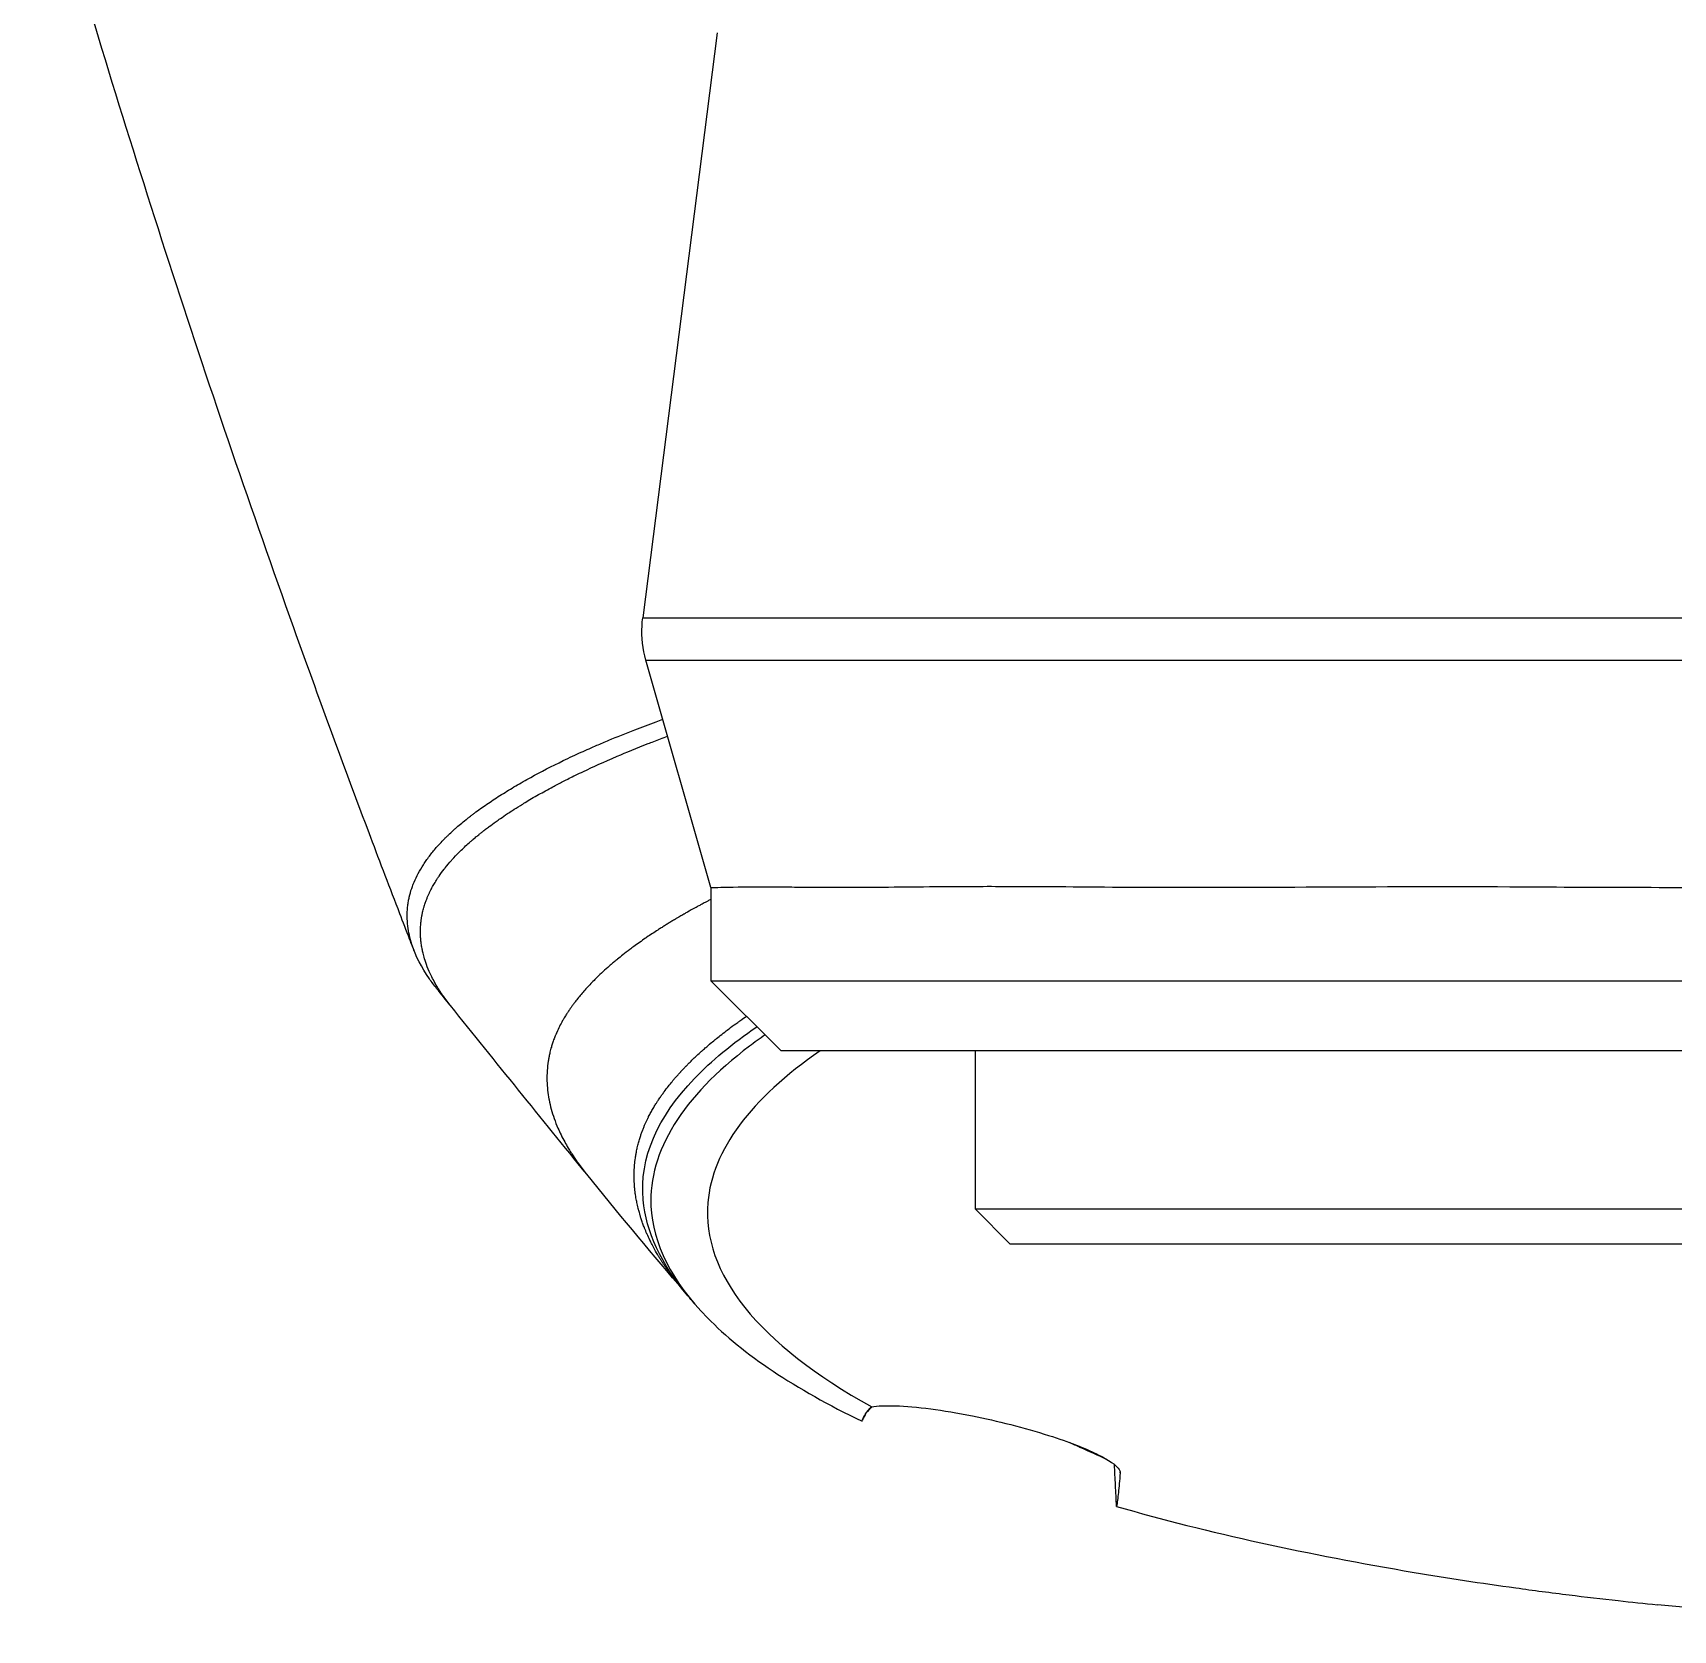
# Model space of a CAD drawing. Header units: millimetres. Extents: x 0 to 4378, y 0 to 2376.
# Drawn here: x 718.91 to 765.62, y 1948 to 1993.5 of the extents above; entities that cross this region are included whole.
import ezdxf

# ---------------------------------------------------------------- set-up
doc = ezdxf.new("R2010")
doc.units = ezdxf.units.MM
doc.header["$LTSCALE"] = 0.2

# ---------------------------------------------------------------- blocks, each defined once
blk = doc.blocks.new('A$Ce3085cef_1')
for p, q in [((-38.817, -172.9), (-40.94, -189.566)), ((-28.658, -189.566), (-28.658, -189.566)), ((-39, -197.248), (-40.851, -190.77)), ((-39, -197.248), (-39, -199.9)), ((-39, -199.9), (39, -199.9)), ((-37, -201.9), (-39, -199.9)), ((37, -201.9), (-37, -201.9)), ((-31.475, -201.9), (-31.475, -206.4)), ((-42.535, -205.413), (-42.535, -205.414)), ((-31.475, -206.4), (31.475, -206.4)), ((-30.475, -207.4), (-31.475, -206.4)), ((30.475, -207.4), (-30.475, -207.4)), ((-34.684, -212.415), (-34.683, -212.416)), ((-27.344, -213.921), (-27.344, -213.898))]:
    blk.add_line(p, q)
for points, knots in [([(-47.456, -199.036), (-47.466, -199.01), (-47.476, -198.983), (-47.518, -198.876), (-47.549, -198.796), (-47.673, -198.475), (-47.765, -198.234), (-48.136, -197.27), (-48.412, -196.544), (-49.508, -193.636), (-50.314, -191.437), (-53.469, -182.569), (-55.678, -175.756), (-57.9, -168.085), (-58.106, -167.366), (-58.309, -166.645)], [0, 0, 0, 0, 0.00917, 0.00917, 0.036679, 0.036679, 0.119207, 0.119207, 0.366792, 0.366792, 1.109622, 1.109622, 3.340564, 3.340564, 3.571011, 3.571011, 3.571011, 3.571011]), ([(-40.849, -190.77), (-40.939, -190.455), (-40.977, -190.122), (-40.957, -189.718), (-40.95, -189.642), (-40.94, -189.566)], [0, 0, 0, 0, 0.098113, 0.098113, 0.1210623, 0.1210623, 0.1210623, 0.1210623]), ([(-40.94, -189.566), (-40.94, -189.566), (-40.937, -189.566), (-40.887, -189.566), (-40.651, -189.566), (-39.801, -189.566), (-39.184, -189.566), (-37.612, -189.566), (-36.654, -189.566), (-34.387, -189.566), (-33.077, -189.566), (-30.201, -189.566), (-28.624, -189.566), (-25.19, -189.566), (-23.331, -189.566), (-18.004, -189.566), (-14.3, -189.566), (-10.424, -189.566)], [-0.5034941, -0.5034941, -0.5034941, -0.5034941, -0.4959406, -0.4959406, -0.4320026, -0.4320026, -0.3680646, -0.3680646, -0.3041266, -0.3041266, -0.2401886, -0.2401886, -0.1762506, -0.1762506, -0.1123126, -0.1123126, -0.0000001, -0.0000001, -0.0000001, -0.0000001]), ([(-40.851, -190.77), (-40.851, -190.77), (-40.848, -190.77), (-40.843, -190.77), (-40.837, -190.77), (-40.828, -190.77), (-40.805, -190.77), (-40.79, -190.77), (-40.765, -190.77), (-40.755, -190.77), (-40.72, -190.769), (-40.69, -190.769), (-40.624, -190.769), (-40.586, -190.769), (-40.503, -190.769), (-40.457, -190.769), (-40.359, -190.769), (-40.306, -190.769), (-40.194, -190.769), (-40.134, -190.769), (-40.008, -190.769), (-39.942, -190.769), (-39.804, -190.769), (-39.733, -190.768), (-39.587, -190.768), (-39.512, -190.768), (-39.36, -190.768), (-39.283, -190.768), (-39.126, -190.768), (-39.046, -190.768), (-38.888, -190.769), (-38.81, -190.769), (-38.654, -190.769), (-38.577, -190.769), (-38.457, -190.769), (-38.414, -190.769), (-38.371, -190.769), (-38.264, -190.769), (-38.157, -190.769), (-37.944, -190.769), (-37.838, -190.769), (-37.626, -190.769), (-37.521, -190.769), (-37.314, -190.769), (-37.213, -190.769), (-37.015, -190.77), (-36.919, -190.77), (-36.804, -190.77), (-36.783, -190.77), (-36.676, -190.77), (-36.594, -190.77), (-36.435, -190.77), (-36.359, -190.77), (-36.214, -190.77), (-36.145, -190.77), (-36.014, -190.77), (-35.953, -190.77), (-35.84, -190.77), (-35.787, -190.77), (-35.692, -190.77), (-35.65, -190.77), (-35.592, -190.77), (-35.574, -190.77), (-35.557, -190.77), (-35.416, -190.77), (-35.277, -190.769), (-35, -190.769), (-34.863, -190.769), (-34.592, -190.769), (-34.459, -190.769), (-34.197, -190.769), (-34.068, -190.769), (-33.818, -190.768), (-33.696, -190.768), (-33.455, -190.768), (-33.337, -190.768), (-33.115, -190.768), (-33.011, -190.768), (-32.813, -190.768), (-32.719, -190.768), (-32.543, -190.768), (-32.461, -190.768), (-32.307, -190.768), (-32.235, -190.768), (-32.107, -190.767), (-32.051, -190.767), (-31.952, -190.767), (-31.909, -190.767), (-31.836, -190.767), (-31.807, -190.767), (-31.782, -190.767), (-31.779, -190.767), (-31.777, -190.767), (-31.696, -190.767), (-31.608, -190.767), (-31.417, -190.768), (-31.314, -190.768), (-31.095, -190.768), (-30.979, -190.768), (-30.732, -190.768), (-30.602, -190.768), (-30.327, -190.768), (-30.183, -190.768), (-29.884, -190.769), (-29.728, -190.769), (-29.565, -190.769), (-29.411, -190.769), (-29.262, -190.769), (-28.978, -190.769), (-28.842, -190.769), (-28.584, -190.77), (-28.462, -190.77), (-28.233, -190.77), (-28.126, -190.77), (-27.926, -190.77), (-27.834, -190.77), (-27.666, -190.77), (-27.589, -190.77), (-27.452, -190.77), (-27.392, -190.77), (-27.286, -190.77), (-27.242, -190.77), (-27.183, -190.77), (-27.164, -190.77), (-27.148, -190.77), (-27.018, -190.77), (-26.887, -190.77), (-25.185, -190.769), (-23.514, -190.768), (-21.774, -190.768), (-21.541, -190.768), (-21.298, -190.768), (-20.797, -190.768), (-20.54, -190.768), (-20.011, -190.768), (-19.74, -190.768), (-19.188, -190.768), (-18.907, -190.768), (-18.333, -190.768), (-18.04, -190.768), (-17.437, -190.768), (-17.126, -190.768), (-16.489, -190.768), (-16.162, -190.769), (-15.826, -190.769), (-15.675, -190.769), (-15.514, -190.769), (-15.174, -190.769), (-14.995, -190.769), (-14.621, -190.769), (-14.426, -190.769), (-14.019, -190.769), (-13.808, -190.769), (-13.37, -190.769), (-13.145, -190.769), (-12.819, -190.769), (-12.727, -190.769), (-12.375, -190.769), (-12.106, -190.769), (-11.551, -190.769), (-11.266, -190.769), (-10.684, -190.769), (-10.387, -190.769), (-9.863, -190.769), (-9.639, -190.769), (-9.411, -190.769)], [-0.5075968, -0.5075968, -0.5075968, -0.5075968, -0.5, -0.5, -0.5, -0.4940695, -0.4940695, -0.488017, -0.488017, -0.4848641, -0.4848641, -0.4771455, -0.4771455, -0.4692764, -0.4692764, -0.4612476, -0.4612476, -0.4530504, -0.4530504, -0.4446767, -0.4446767, -0.4359671, -0.4359671, -0.4271347, -0.4271347, -0.4181322, -0.4181322, -0.4089705, -0.4089705, -0.399605, -0.399605, -0.3901527, -0.3901527, -0.3806161, -0.3806161, -0.375, -0.375, -0.375, -0.3696781, -0.3696781, -0.3642826, -0.3642826, -0.3588168, -0.3588168, -0.3533322, -0.3533322, -0.347847, -0.347847, -0.3465594, -0.3465594, -0.3414382, -0.3414382, -0.3362713, -0.3362713, -0.3310667, -0.3310667, -0.3258196, -0.3258196, -0.320555, -0.320555, -0.3152722, -0.3152722, -0.3125, -0.3125, -0.3125, -0.3080588, -0.3080588, -0.3035409, -0.3035409, -0.2989503, -0.2989503, -0.2942933, -0.2942933, -0.2895786, -0.2895786, -0.2846313, -0.2846313, -0.2798181, -0.2798181, -0.2749855, -0.2749855, -0.2701409, -0.2701409, -0.2651057, -0.2651057, -0.2602538, -0.2602538, -0.2554033, -0.2554033, -0.2505554, -0.2505554, -0.25, -0.25, -0.25, -0.2446432, -0.2446432, -0.2393188, -0.2393188, -0.2340626, -0.2340626, -0.2288524, -0.2288524, -0.223731, -0.223731, -0.21875, -0.21875, -0.21875, -0.2151146, -0.2151146, -0.2114606, -0.2114606, -0.2078051, -0.2078051, -0.2041537, -0.2041537, -0.2005098, -0.2005098, -0.1968799, -0.1968799, -0.1932581, -0.1932581, -0.1896466, -0.1896466, -0.1875, -0.1875, -0.1875, -0.1826751, -0.1826751, -0.125, -0.125, -0.125, -0.1155868, -0.1155868, -0.1063421, -0.1063421, -0.0972713, -0.0972713, -0.0884714, -0.0884714, -0.0798157, -0.0798157, -0.0711579, -0.0711579, -0.0625, -0.0625, -0.0625, -0.0555048, -0.0555048, -0.0485699, -0.0485699, -0.0417474, -0.0417474, -0.0350009, -0.0350009, -0.0283766, -0.0283766, -0.0258077, -0.0258077, -0.0187054, -0.0187054, -0.0117034, -0.0117034, -0.0048795, -0.0048795, -0.0000005, -0.0000005, -0.0000005, -0.0000005]), ([(-46.81, -200.119), (-46.883, -200.028), (-46.951, -199.938), (-47.242, -199.522), (-47.409, -199.196), (-47.571, -198.694), (-47.61, -198.519), (-47.642, -198.251), (-47.647, -198.159), (-47.648, -198.043), (-47.648, -198.021), (-47.647, -197.922), (-47.641, -197.839), (-47.627, -197.718), (-47.621, -197.678), (-47.607, -197.597), (-47.599, -197.557), (-47.571, -197.436), (-47.548, -197.355), (-47.507, -197.234), (-47.492, -197.193), (-47.444, -197.07), (-47.407, -196.988), (-47.323, -196.822), (-47.275, -196.738), (-47.2, -196.616), (-47.174, -196.575), (-47.12, -196.495), (-47.093, -196.456), (-47.033, -196.374), (-47.001, -196.331), (-46.936, -196.248), (-46.903, -196.208), (-46.803, -196.089), (-46.733, -196.01), (-46.636, -195.908), (-46.616, -195.888), (-46.574, -195.845), (-46.552, -195.824), (-46.511, -195.784), (-46.491, -195.764), (-46.43, -195.705), (-46.387, -195.665), (-46.32, -195.604), (-46.296, -195.582), (-46.181, -195.481), (-46.086, -195.401), (-45.945, -195.289), (-45.918, -195.268), (-45.864, -195.225), (-45.836, -195.204), (-45.785, -195.165), (-45.758, -195.145), (-45.718, -195.115), (-45.704, -195.104), (-45.576, -195.01), (-45.457, -194.926), (-45.214, -194.761), (-45.088, -194.678), (-44.828, -194.514), (-44.694, -194.432), (-44.419, -194.27), (-44.277, -194.189), (-43.837, -193.948), (-43.533, -193.791), (-43.113, -193.588), (-43.024, -193.546), (-42.858, -193.468), (-42.777, -193.431), (-42.544, -193.325), (-42.389, -193.257), (-42.139, -193.148), (-42.022, -193.097), (-41.678, -192.954), (-41.423, -192.853), (-40.967, -192.676), (-40.762, -192.598), (-40.497, -192.501), (-40.434, -192.478), (-40.369, -192.455)], [0.12233896, 0.12233896, 0.12233896, 0.12233896, 0.12560563, 0.12560563, 0.1372337, 0.1372337, 0.14343351, 0.14343351, 0.14671663, 0.14671663, 0.14750901, 0.14750901, 0.15036375, 0.15036375, 0.15178113, 0.15178113, 0.15321608, 0.15321608, 0.15605225, 0.15605225, 0.15748739, 0.15748739, 0.16036518, 0.16036518, 0.16335291, 0.16335291, 0.16493269, 0.16493269, 0.1664241, 0.1664241, 0.16803971, 0.16803971, 0.1696117, 0.1696117, 0.17280112, 0.17280112, 0.17360855, 0.17360855, 0.17446907, 0.17446907, 0.17516458, 0.17516458, 0.17659917, 0.17659917, 0.17737805, 0.17737805, 0.18030591, 0.18030591, 0.18098389, 0.18098389, 0.18167661, 0.18167661, 0.18229577, 0.18229577, 0.18262479, 0.18262479, 0.18530977, 0.18530977, 0.18799483, 0.18799483, 0.19067157, 0.19067157, 0.19334672, 0.19334672, 0.19865286, 0.19865286, 0.2000796, 0.2000796, 0.20142662, 0.20142662, 0.20385308, 0.20385308, 0.2056893, 0.2056893, 0.20908533, 0.20908533, 0.21169344, 0.21169344, 0.21244982, 0.21244982, 0.21244982, 0.21244982]), ([(-46.417, -200.607), (-46.51, -200.491), (-46.583, -200.391), (-46.641, -200.307), (-46.649, -200.296), (-46.657, -200.285), (-46.665, -200.273), (-46.672, -200.262), (-46.68, -200.25), (-46.689, -200.237), (-46.697, -200.225), (-46.705, -200.212), (-46.715, -200.197), (-46.718, -200.192), (-46.722, -200.186), (-46.726, -200.18), (-46.734, -200.167), (-46.745, -200.151), (-46.756, -200.133), (-46.766, -200.117), (-46.777, -200.099), (-46.787, -200.081), (-46.798, -200.064), (-46.809, -200.046), (-46.819, -200.029), (-46.822, -200.024), (-46.825, -200.019), (-46.828, -200.014), (-46.9, -199.889), (-46.957, -199.776), (-47.003, -199.674), (-47.008, -199.663), (-47.013, -199.651), (-47.018, -199.641), (-47.104, -199.444), (-47.149, -199.293), (-47.178, -199.187), (-47.185, -199.16), (-47.19, -199.137), (-47.195, -199.116), (-47.2, -199.095), (-47.204, -199.077), (-47.208, -199.062), (-47.211, -199.047), (-47.214, -199.034), (-47.216, -199.025), (-47.218, -199.015), (-47.219, -199.008), (-47.22, -199.004), (-47.22, -199.003), (-47.22, -199.002), (-47.221, -198.999), (-47.221, -198.996), (-47.222, -198.993), (-47.223, -198.986), (-47.223, -198.985), (-47.224, -198.983), (-47.224, -198.982), (-47.233, -198.936), (-47.24, -198.889), (-47.247, -198.842), (-47.253, -198.795), (-47.258, -198.748), (-47.262, -198.701), (-47.266, -198.654), (-47.268, -198.606), (-47.269, -198.558), (-47.271, -198.511), (-47.27, -198.464), (-47.269, -198.416), (-47.269, -198.41), (-47.269, -198.404), (-47.268, -198.398), (-47.267, -198.372), (-47.266, -198.345), (-47.264, -198.319), (-47.262, -198.293), (-47.26, -198.268), (-47.258, -198.242), (-47.256, -198.222), (-47.253, -198.202), (-47.251, -198.182), (-47.249, -198.168), (-47.247, -198.153), (-47.245, -198.137), (-47.243, -198.122), (-47.24, -198.108), (-47.238, -198.093), (-47.238, -198.091), (-47.237, -198.089), (-47.237, -198.088), (-47.235, -198.075), (-47.233, -198.063), (-47.23, -198.05), (-47.224, -198.015), (-47.217, -197.982), (-47.209, -197.949), (-47.199, -197.903), (-47.187, -197.859), (-47.175, -197.817), (-47.171, -197.803), (-47.167, -197.79), (-47.163, -197.778), (-47.161, -197.772), (-47.16, -197.766), (-47.158, -197.76), (-47.15, -197.735), (-47.142, -197.71), (-47.134, -197.687), (-47.123, -197.655), (-47.112, -197.625), (-47.101, -197.596), (-47.089, -197.567), (-47.078, -197.539), (-47.067, -197.512), (-47.054, -197.483), (-47.043, -197.456), (-47.031, -197.431), (-47.026, -197.421), (-47.021, -197.411), (-47.016, -197.4), (-47.012, -197.391), (-47.008, -197.383), (-47.004, -197.373), (-46.997, -197.36), (-46.99, -197.345), (-46.982, -197.33), (-46.975, -197.316), (-46.968, -197.301), (-46.96, -197.286), (-46.948, -197.264), (-46.936, -197.241), (-46.924, -197.219), (-46.913, -197.199), (-46.901, -197.179), (-46.89, -197.159), (-46.866, -197.118), (-46.843, -197.079), (-46.818, -197.039), (-46.802, -197.014), (-46.785, -196.988), (-46.768, -196.963), (-46.758, -196.948), (-46.749, -196.934), (-46.739, -196.92), (-46.695, -196.855), (-46.647, -196.789), (-46.596, -196.723), (-46.585, -196.709), (-46.574, -196.696), (-46.563, -196.682), (-46.509, -196.613), (-46.451, -196.544), (-46.389, -196.474), (-46.38, -196.464), (-46.372, -196.454), (-46.363, -196.445), (-46.304, -196.38), (-46.242, -196.314), (-46.177, -196.248), (-46.164, -196.235), (-46.15, -196.222), (-46.137, -196.209), (-46.059, -196.131), (-45.975, -196.053), (-45.887, -195.975), (-45.873, -195.962), (-45.86, -195.95), (-45.847, -195.939), (-45.832, -195.926), (-45.819, -195.915), (-45.808, -195.906), (-45.804, -195.902), (-45.799, -195.898), (-45.796, -195.895), (-45.786, -195.887), (-45.78, -195.881), (-45.774, -195.876), (-45.767, -195.87), (-45.763, -195.866), (-45.758, -195.862), (-45.757, -195.861), (-45.755, -195.86), (-45.754, -195.859), (-45.744, -195.851), (-45.731, -195.84), (-45.715, -195.826), (-45.7, -195.813), (-45.681, -195.798), (-45.66, -195.781), (-45.646, -195.769), (-45.63, -195.756), (-45.612, -195.742), (-45.591, -195.724), (-45.567, -195.705), (-45.54, -195.684), (-45.517, -195.666), (-45.493, -195.646), (-45.466, -195.626), (-45.433, -195.6), (-45.397, -195.572), (-45.358, -195.543), (-45.344, -195.532), (-45.329, -195.521), (-45.314, -195.51), (-45.255, -195.466), (-45.189, -195.418), (-45.116, -195.366), (-45.077, -195.338), (-45.036, -195.31), (-44.994, -195.28), (-44.931, -195.236), (-44.863, -195.19), (-44.791, -195.142), (-44.746, -195.113), (-44.7, -195.082), (-44.652, -195.051), (-44.581, -195.005), (-44.505, -194.958), (-44.426, -194.908), (-44.382, -194.881), (-44.336, -194.853), (-44.289, -194.824), (-44.171, -194.753), (-44.043, -194.678), (-43.905, -194.599), (-43.841, -194.563), (-43.774, -194.526), (-43.705, -194.488), (-43.639, -194.451), (-43.571, -194.414), (-43.5, -194.376), (-43.408, -194.327), (-43.312, -194.277), (-43.213, -194.226), (-43.205, -194.222), (-43.197, -194.218), (-43.194, -194.216), (-43.168, -194.203), (-43.143, -194.19), (-43.118, -194.177), (-43.103, -194.17), (-43.089, -194.163), (-43.074, -194.155), (-43.02, -194.128), (-42.962, -194.099), (-42.901, -194.069), (-42.885, -194.061), (-42.869, -194.054), (-42.853, -194.046), (-42.782, -194.011), (-42.707, -193.975), (-42.627, -193.937), (-42.364, -193.812), (-42.048, -193.668), (-41.668, -193.507), (-41.407, -193.395), (-41.114, -193.276), (-40.787, -193.148), (-40.735, -193.128), (-40.682, -193.107), (-40.628, -193.087), (-40.501, -193.038), (-40.369, -192.988), (-40.232, -192.937)], [-0.7598186, -0.7598186, -0.7598186, -0.7598186, -0.7457355, -0.7457355, -0.7457355, -0.7438282, -0.7438282, -0.7438282, -0.7420209, -0.7420209, -0.7420209, -0.7404029, -0.7404029, -0.7404029, -0.7397959, -0.7397959, -0.7397959, -0.7384626, -0.7384626, -0.7384626, -0.737285, -0.737285, -0.737285, -0.7361643, -0.7361643, -0.7361643, -0.7358485, -0.7358485, -0.7358485, -0.7279662, -0.7279662, -0.7279662, -0.7270957, -0.7270957, -0.7270957, -0.7115378, -0.7115378, -0.7115378, -0.7076754, -0.7076754, -0.7076754, -0.7038252, -0.7038252, -0.7038252, -0.6999805, -0.6999805, -0.6999805, -0.6961407, -0.6961407, -0.6961407, -0.6950091, -0.6950091, -0.6950091, -0.6940966, -0.6940966, -0.6940966, -0.6938776, -0.6938776, -0.6938776, -0.6882045, -0.6882045, -0.6882045, -0.6826877, -0.6826877, -0.6826877, -0.6772408, -0.6772408, -0.6772408, -0.671852, -0.671852, -0.671852, -0.6711853, -0.6711853, -0.6711853, -0.6681804, -0.6681804, -0.6681804, -0.6653629, -0.6653629, -0.6653629, -0.6632653, -0.6632653, -0.6632653, -0.6618501, -0.6618501, -0.6618501, -0.6605742, -0.6605742, -0.6605742, -0.660435, -0.660435, -0.660435, -0.6593388, -0.6593388, -0.6593388, -0.6562819, -0.6562819, -0.6562819, -0.6519473, -0.6519473, -0.6519473, -0.6505867, -0.6505867, -0.6505867, -0.6499746, -0.6499746, -0.6499746, -0.647237, -0.647237, -0.647237, -0.643591, -0.643591, -0.643591, -0.6398234, -0.6398234, -0.6398234, -0.6357196, -0.6357196, -0.6357196, -0.6340138, -0.6340138, -0.6340138, -0.6326531, -0.6326531, -0.6326531, -0.6307448, -0.6307448, -0.6307448, -0.6289844, -0.6289844, -0.6289844, -0.6262918, -0.6262918, -0.6262918, -0.6238469, -0.6238469, -0.6238469, -0.6187644, -0.6187644, -0.6187644, -0.6155328, -0.6155328, -0.6155328, -0.613735, -0.613735, -0.613735, -0.6055391, -0.6055391, -0.6055391, -0.6038292, -0.6038292, -0.6038292, -0.5952995, -0.5952995, -0.5952995, -0.5941176, -0.5941176, -0.5941176, -0.5861669, -0.5861669, -0.5861669, -0.5845891, -0.5845891, -0.5845891, -0.5752338, -0.5752338, -0.5752338, -0.5737928, -0.5737928, -0.5737928, -0.572161, -0.572161, -0.572161, -0.5714286, -0.5714286, -0.5714286, -0.5694694, -0.5694694, -0.5694694, -0.567059, -0.567059, -0.567059, -0.5664962, -0.5664962, -0.5664962, -0.5616444, -0.5616444, -0.5616444, -0.5569608, -0.5569608, -0.5569608, -0.5537049, -0.5537049, -0.5537049, -0.549642, -0.549642, -0.549642, -0.546114, -0.546114, -0.546114, -0.5417279, -0.5417279, -0.5417279, -0.5401196, -0.5401196, -0.5401196, -0.5338173, -0.5338173, -0.5338173, -0.5304683, -0.5304683, -0.5304683, -0.5255541, -0.5255541, -0.5255541, -0.5225505, -0.5225505, -0.5225505, -0.5181136, -0.5181136, -0.5181136, -0.515673, -0.515673, -0.515673, -0.5095094, -0.5095094, -0.5095094, -0.5066344, -0.5066344, -0.5066344, -0.5038748, -0.5038748, -0.5038748, -0.5002825, -0.5002825, -0.5002825, -0.5, -0.5, -0.5, -0.4972489, -0.4972489, -0.4972489, -0.4956655, -0.4956655, -0.4956655, -0.4898354, -0.4898354, -0.4898354, -0.4883425, -0.4883425, -0.4883425, -0.4818339, -0.4818339, -0.4818339, -0.4605542, -0.4605542, -0.4605542, -0.4458877, -0.4458877, -0.4458877, -0.4435521, -0.4435521, -0.4435521, -0.4380476, -0.4380476, -0.4380476, -0.4380476]), ([(-39, -197.585), (-39.015, -197.593), (-39.03, -197.601), (-39.045, -197.609), (-39.073, -197.623), (-39.1, -197.638), (-39.128, -197.652), (-39.169, -197.674), (-39.21, -197.696), (-39.251, -197.718), (-39.281, -197.734), (-39.31, -197.749), (-39.339, -197.765), (-39.376, -197.785), (-39.413, -197.805), (-39.449, -197.825), (-39.523, -197.865), (-39.596, -197.906), (-39.668, -197.947), (-39.695, -197.962), (-39.722, -197.978), (-39.748, -197.993), (-39.757, -197.998), (-39.766, -198.003), (-39.775, -198.008), (-39.811, -198.029), (-39.846, -198.049), (-39.881, -198.07), (-39.903, -198.082), (-39.924, -198.095), (-39.946, -198.108), (-39.959, -198.116), (-39.973, -198.124), (-39.986, -198.131), (-40.02, -198.152), (-40.055, -198.173), (-40.089, -198.193), (-40.106, -198.203), (-40.122, -198.213), (-40.139, -198.223), (-40.156, -198.234), (-40.174, -198.245), (-40.191, -198.255), (-40.225, -198.276), (-40.258, -198.297), (-40.291, -198.317), (-40.325, -198.338), (-40.358, -198.359), (-40.391, -198.38), (-40.423, -198.4), (-40.456, -198.421), (-40.488, -198.442), (-40.496, -198.447), (-40.503, -198.451), (-40.51, -198.456), (-40.616, -198.524), (-40.719, -198.593), (-40.82, -198.661), (-40.834, -198.671), (-40.848, -198.681), (-40.862, -198.69), (-40.976, -198.769), (-41.087, -198.848), (-41.195, -198.927), (-41.232, -198.954), (-41.268, -198.981), (-41.304, -199.008), (-41.374, -199.06), (-41.442, -199.113), (-41.509, -199.165), (-41.559, -199.205), (-41.609, -199.245), (-41.658, -199.285), (-41.689, -199.311), (-41.72, -199.336), (-41.751, -199.362), (-41.768, -199.376), (-41.785, -199.391), (-41.802, -199.405), (-41.83, -199.429), (-41.858, -199.453), (-41.886, -199.477), (-41.951, -199.533), (-42.014, -199.59), (-42.076, -199.647), (-42.132, -199.699), (-42.187, -199.751), (-42.24, -199.803), (-42.27, -199.832), (-42.299, -199.861), (-42.328, -199.891), (-42.409, -199.972), (-42.486, -200.054), (-42.56, -200.135), (-42.633, -200.217), (-42.703, -200.299), (-42.77, -200.382), (-42.803, -200.423), (-42.835, -200.464), (-42.867, -200.505), (-42.883, -200.526), (-42.898, -200.546), (-42.914, -200.567), (-42.923, -200.58), (-42.932, -200.592), (-42.941, -200.605), (-42.947, -200.613), (-42.953, -200.621), (-42.959, -200.629), (-42.966, -200.64), (-42.974, -200.65), (-42.982, -200.661), (-42.998, -200.684), (-43.014, -200.707), (-43.029, -200.73), (-43.035, -200.737), (-43.04, -200.745), (-43.045, -200.753), (-43.054, -200.766), (-43.063, -200.78), (-43.072, -200.793), (-43.081, -200.807), (-43.09, -200.82), (-43.099, -200.834), (-43.108, -200.849), (-43.117, -200.863), (-43.126, -200.877), (-43.149, -200.913), (-43.17, -200.948), (-43.191, -200.983), (-43.194, -200.989), (-43.197, -200.994), (-43.2, -200.999), (-43.207, -201.011), (-43.214, -201.024), (-43.221, -201.036), (-43.285, -201.147), (-43.341, -201.259), (-43.391, -201.372), (-43.401, -201.394), (-43.41, -201.416), (-43.419, -201.438), (-43.423, -201.448), (-43.427, -201.457), (-43.431, -201.467), (-43.439, -201.486), (-43.446, -201.505), (-43.454, -201.525), (-43.47, -201.567), (-43.485, -201.61), (-43.5, -201.652), (-43.513, -201.689), (-43.525, -201.727), (-43.536, -201.764), (-43.538, -201.773), (-43.541, -201.781), (-43.543, -201.789), (-43.557, -201.838), (-43.57, -201.888), (-43.582, -201.937), (-43.592, -201.979), (-43.601, -202.021), (-43.609, -202.064), (-43.61, -202.067), (-43.611, -202.07), (-43.611, -202.074), (-43.619, -202.113), (-43.626, -202.153), (-43.632, -202.192), (-43.645, -202.28), (-43.655, -202.368), (-43.661, -202.456), (-43.667, -202.554), (-43.669, -202.652), (-43.667, -202.751), (-43.664, -202.84), (-43.658, -202.93), (-43.649, -203.02), (-43.639, -203.104), (-43.627, -203.189), (-43.611, -203.273), (-43.61, -203.279), (-43.609, -203.284), (-43.608, -203.289), (-43.591, -203.379), (-43.57, -203.469), (-43.545, -203.559), (-43.496, -203.738), (-43.433, -203.918), (-43.355, -204.098), (-43.299, -204.229), (-43.235, -204.36), (-43.163, -204.49), (-43.131, -204.549), (-43.097, -204.609), (-43.062, -204.668), (-43.037, -204.71), (-43.011, -204.752), (-42.984, -204.793), (-42.976, -204.807), (-42.967, -204.82), (-42.959, -204.833), (-42.913, -204.904), (-42.865, -204.974), (-42.815, -205.045), (-42.804, -205.06), (-42.794, -205.075), (-42.783, -205.09), (-42.782, -205.092), (-42.78, -205.094), (-42.779, -205.096), (-42.706, -205.196), (-42.629, -205.297), (-42.548, -205.397), (-42.544, -205.402), (-42.539, -205.408), (-42.535, -205.413)], [4.817384, 4.817384, 4.817384, 4.817384, 4.827356, 4.827356, 4.827356, 4.845798, 4.845798, 4.845798, 4.873719, 4.873719, 4.873719, 4.893727, 4.893727, 4.893727, 4.919017, 4.919017, 4.919017, 4.970333, 4.970333, 4.970333, 4.989579, 4.989579, 4.989579, 4.995991, 4.995991, 4.995991, 5.021661, 5.021661, 5.021661, 5.037526, 5.037526, 5.037526, 5.047334, 5.047334, 5.047334, 5.073, 5.073, 5.073, 5.085461, 5.085461, 5.085461, 5.098649, 5.098649, 5.098649, 5.124305, 5.124305, 5.124305, 5.149964, 5.149964, 5.149964, 5.175621, 5.175621, 5.175621, 5.181305, 5.181305, 5.181305, 5.265338, 5.265338, 5.265338, 5.277143, 5.277143, 5.277143, 5.37298, 5.37298, 5.37298, 5.405667, 5.405667, 5.405667, 5.468813, 5.468813, 5.468813, 5.516732, 5.516732, 5.516732, 5.547419, 5.547419, 5.547419, 5.564648, 5.564648, 5.564648, 5.593012, 5.593012, 5.593012, 5.660492, 5.660492, 5.660492, 5.721966, 5.721966, 5.721966, 5.756385, 5.756385, 5.756385, 5.852281, 5.852281, 5.852281, 5.948199, 5.948199, 5.948199, 5.996155, 5.996155, 5.996155, 6.020133, 6.020133, 6.020133, 6.03479, 6.03479, 6.03479, 6.04411, 6.04411, 6.04411, 6.056552, 6.056552, 6.056552, 6.083014, 6.083014, 6.083014, 6.092057, 6.092057, 6.092057, 6.107429, 6.107429, 6.107429, 6.123299, 6.123299, 6.123299, 6.140004, 6.140004, 6.140004, 6.181159, 6.181159, 6.181159, 6.187331, 6.187331, 6.187331, 6.201649, 6.201649, 6.201649, 6.331241, 6.331241, 6.331241, 6.356491, 6.356491, 6.356491, 6.367409, 6.367409, 6.367409, 6.38969, 6.38969, 6.38969, 6.438143, 6.438143, 6.438143, 6.480856, 6.480856, 6.480856, 6.490327, 6.490327, 6.490327, 6.546228, 6.546228, 6.546228, 6.59414, 6.59414, 6.59414, 6.597949, 6.597949, 6.597949, 6.642575, 6.642575, 6.642575, 6.741736, 6.741736, 6.741736, 6.851486, 6.851486, 6.851486, 6.95133, 6.95133, 6.95133, 7.045276, 7.045276, 7.045276, 7.051027, 7.051027, 7.051027, 7.150578, 7.150578, 7.150578, 7.349255, 7.349255, 7.349255, 7.493478, 7.493478, 7.493478, 7.558832, 7.558832, 7.558832, 7.605139, 7.605139, 7.605139, 7.619584, 7.619584, 7.619584, 7.698048, 7.698048, 7.698048, 7.714644, 7.714644, 7.714644, 7.716665, 7.716665, 7.716665, 7.828055, 7.828055, 7.828055, 7.834129, 7.834129, 7.834129, 7.834129]), ([(-39, -197.249), (-39, -197.249), (-38.329, -197.215), (-36.806, -197.229), (-36.592, -197.231), (-35.879, -197.238), (-35.327, -197.242), (-33.926, -197.234), (-33.037, -197.22), (-31.454, -197.211), (-30.823, -197.211), (-29.068, -197.218), (-27.891, -197.23), (-23.569, -197.253), (-20.064, -197.203), (-15.075, -197.228), (-13.88, -197.237), (-11.481, -197.242), (-10.28, -197.239), (-8.172, -197.239), (-7.274, -197.239), (-5.259, -197.24), (-4.14, -197.24), (-0.53, -197.24), (1.969, -197.243), (5.671, -197.23), (6.889, -197.225), (10.578, -197.221), (13.001, -197.235), (17.705, -197.244), (19.963, -197.218), (22.917, -197.211), (23.726, -197.212), (26.254, -197.223), (27.873, -197.244), (30.257, -197.237), (31.107, -197.228), (34.241, -197.204), (36.046, -197.241), (37.436, -197.239), (37.608, -197.239), (38.076, -197.239), (38.329, -197.24), (38.698, -197.24), (38.825, -197.24), (38.926, -197.24), (38.944, -197.24), (38.977, -197.241), (38.989, -197.241), (38.998, -197.241), (39, -197.241), (39, -197.241)], [-18.309913, -18.309913, -18.309913, -18.309913, -17.049041, -17.049041, -16.859948, -16.859948, -16.4555, -16.4555, -15.937385, -15.937385, -15.623874, -15.623874, -15.108609, -15.108609, -13.849844, -13.849844, -13.463904, -13.463904, -13.089163, -13.089163, -12.81484, -12.81484, -12.477495, -12.477495, -11.730734, -11.730734, -11.361808, -11.361808, -10.602116, -10.602116, -9.828923, -9.828923, -9.52606, -9.52606, -8.853377, -8.853377, -8.441314, -8.441314, -7.222484, -7.222484, -7.034016, -7.034016, -6.660525, -6.660525, -6.323716, -6.323716, -6.229416, -6.229416, -6.109948, -6.109948, -6.051407, -6.051407, -6.051407, -6.051407]), ([(-39.844, -208.646), (-39.86, -208.626), (-39.877, -208.606), (-39.898, -208.58), (-39.902, -208.575), (-39.98, -208.48), (-40.051, -208.389), (-40.134, -208.278), (-40.147, -208.26), (-40.179, -208.216), (-40.198, -208.189), (-40.233, -208.14), (-40.248, -208.118), (-40.279, -208.074), (-40.294, -208.051), (-40.316, -208.019), (-40.321, -208.011), (-40.342, -207.981), (-40.357, -207.958), (-40.386, -207.912), (-40.401, -207.889), (-40.431, -207.841), (-40.447, -207.817), (-40.478, -207.766), (-40.493, -207.74), (-40.51, -207.713), (-40.511, -207.711), (-40.556, -207.634), (-40.597, -207.562), (-40.648, -207.466), (-40.662, -207.44), (-40.697, -207.372), (-40.717, -207.331), (-40.766, -207.231), (-40.792, -207.173), (-40.818, -207.115), (-40.819, -207.113), (-40.845, -207.054), (-40.866, -207.001), (-40.887, -206.948), (-40.889, -206.945), (-40.907, -206.899), (-40.922, -206.859), (-40.938, -206.815), (-40.94, -206.808), (-40.958, -206.758), (-40.971, -206.719), (-40.995, -206.646), (-41.005, -206.613), (-41.023, -206.554), (-41.031, -206.528), (-41.043, -206.483), (-41.049, -206.463), (-41.057, -206.431), (-41.061, -206.419), (-41.065, -206.4), (-41.067, -206.394), (-41.068, -206.39), (-41.068, -206.39), (-41.069, -206.385), (-41.07, -206.382), (-41.077, -206.353), (-41.083, -206.326), (-41.096, -206.271), (-41.102, -206.244), (-41.111, -206.199), (-41.114, -206.182), (-41.123, -206.137), (-41.128, -206.109), (-41.137, -206.054), (-41.142, -206.026), (-41.146, -205.995), (-41.147, -205.993), (-41.15, -205.971), (-41.153, -205.951), (-41.157, -205.914), (-41.16, -205.897), (-41.166, -205.839), (-41.17, -205.801), (-41.176, -205.731), (-41.178, -205.7), (-41.18, -205.658), (-41.181, -205.646), (-41.182, -205.623), (-41.183, -205.612), (-41.184, -205.568), (-41.185, -205.533), (-41.186, -205.487), (-41.186, -205.477), (-41.186, -205.42), (-41.185, -205.369), (-41.181, -205.26), (-41.177, -205.202), (-41.167, -205.08), (-41.159, -205.016), (-41.147, -204.93), (-41.144, -204.91), (-41.138, -204.871), (-41.134, -204.851), (-41.129, -204.824), (-41.128, -204.819), (-41.123, -204.791), (-41.119, -204.768), (-41.11, -204.722), (-41.105, -204.699), (-41.098, -204.671), (-41.097, -204.666), (-41.084, -204.61), (-41.072, -204.562), (-41.055, -204.498), (-41.05, -204.479), (-41.038, -204.437), (-41.031, -204.415), (-41.012, -204.354), (-41.001, -204.319), (-40.979, -204.254), (-40.968, -204.224), (-40.955, -204.189), (-40.952, -204.18), (-40.943, -204.156), (-40.937, -204.141), (-40.924, -204.108), (-40.917, -204.091), (-40.909, -204.071), (-40.907, -204.066), (-40.902, -204.054), (-40.9, -204.048), (-40.884, -204.012), (-40.872, -203.983), (-40.849, -203.931), (-40.838, -203.908), (-40.815, -203.857), (-40.801, -203.829), (-40.782, -203.79), (-40.777, -203.781), (-40.752, -203.731), (-40.731, -203.692), (-40.689, -203.615), (-40.668, -203.578), (-40.635, -203.521), (-40.623, -203.501), (-40.602, -203.466), (-40.593, -203.451), (-40.573, -203.419), (-40.562, -203.401), (-40.543, -203.372), (-40.535, -203.36), (-40.521, -203.338), (-40.515, -203.328), (-40.504, -203.311), (-40.499, -203.304), (-40.481, -203.277), (-40.467, -203.257), (-40.443, -203.222), (-40.433, -203.207), (-40.403, -203.164), (-40.383, -203.136), (-40.352, -203.094), (-40.342, -203.08), (-40.29, -203.01), (-40.249, -202.956), (-40.182, -202.872), (-40.159, -202.842), (-40.116, -202.791), (-40.098, -202.769), (-40.058, -202.721), (-40.037, -202.696), (-39.993, -202.645), (-39.971, -202.62), (-39.94, -202.585), (-39.929, -202.573), (-39.904, -202.545), (-39.89, -202.529), (-39.868, -202.505), (-39.862, -202.499), (-39.853, -202.488), (-39.85, -202.485), (-39.846, -202.481), (-39.845, -202.48), (-39.838, -202.472), (-39.828, -202.462), (-39.803, -202.435), (-39.789, -202.42), (-39.771, -202.4), (-39.769, -202.399), (-39.752, -202.38), (-39.733, -202.361), (-39.709, -202.335), (-39.705, -202.332), (-39.696, -202.323), (-39.691, -202.317), (-39.664, -202.29), (-39.641, -202.267), (-39.584, -202.209), (-39.549, -202.174), (-39.485, -202.113), (-39.459, -202.088), (-39.422, -202.053), (-39.412, -202.044), (-39.361, -201.995), (-39.315, -201.954), (-39.262, -201.905), (-39.257, -201.901), (-39.223, -201.87), (-39.192, -201.844), (-39.133, -201.792), (-39.104, -201.767), (-39.062, -201.73), (-39.049, -201.72), (-39.035, -201.708), (-39.031, -201.705), (-39.025, -201.699), (-39.021, -201.696), (-38.972, -201.655), (-38.927, -201.617), (-38.879, -201.578), (-38.875, -201.574), (-38.824, -201.534), (-38.779, -201.497), (-38.676, -201.416), (-38.619, -201.372), (-38.522, -201.297), (-38.481, -201.267), (-38.372, -201.186), (-38.304, -201.136), (-38.208, -201.068), (-38.181, -201.048), (-38.097, -200.989), (-38.041, -200.951), (-37.987, -200.913)], [-0.8385838, -0.8385838, -0.8385838, -0.8385838, -0.8361966, -0.8361966, -0.8355717, -0.8355717, -0.82498, -0.82498, -0.8230195, -0.8230195, -0.8200156, -0.8200156, -0.817597, -0.817597, -0.815298, -0.815298, -0.8145143, -0.8145143, -0.8125, -0.8125, -0.8107965, -0.8107965, -0.8091381, -0.8091381, -0.8074797, -0.8074797, -0.8073492, -0.8073492, -0.8024395, -0.8024395, -0.800516, -0.800516, -0.7973887, -0.7973887, -0.7925889, -0.7925889, -0.7923349, -0.7923349, -0.7873865, -0.7873865, -0.787043, -0.787043, -0.7827856, -0.7827856, -0.7820032, -0.7820032, -0.7769725, -0.7769725, -0.7719511, -0.7719511, -0.7669386, -0.7669386, -0.7619367, -0.7619367, -0.7569396, -0.7569396, -0.7519463, -0.7519463, -0.7507574, -0.7507574, -0.75, -0.75, -0.7462774, -0.7462774, -0.7428922, -0.7428922, -0.740841, -0.740841, -0.737608, -0.737608, -0.7346472, -0.7346472, -0.734375, -0.734375, -0.7324213, -0.7324213, -0.7307388, -0.7307388, -0.7266006, -0.7266006, -0.7224352, -0.7224352, -0.7206143, -0.7206143, -0.71875, -0.71875, -0.7133338, -0.7133338, -0.7120305, -0.7120305, -0.7052714, -0.7052714, -0.6984922, -0.6984922, -0.6916887, -0.6916887, -0.6897691, -0.6897691, -0.6879613, -0.6879613, -0.6875, -0.6875, -0.6857188, -0.6857188, -0.6839577, -0.6839577, -0.6835231, -0.6835231, -0.6795204, -0.6795204, -0.6777542, -0.6777542, -0.6754953, -0.6754953, -0.6714512, -0.6714512, -0.6673842, -0.6673842, -0.6659605, -0.6659605, -0.6633072, -0.6633072, -0.6592191, -0.6592191, -0.6576744, -0.6576744, -0.65625, -0.65625, -0.6520949, -0.6520949, -0.6490261, -0.6490261, -0.6453966, -0.6453966, -0.6441431, -0.6441431, -0.6391981, -0.6391981, -0.6346806, -0.6346806, -0.6322423, -0.6322423, -0.6304805, -0.6304805, -0.6283924, -0.6283924, -0.6269722, -0.6269722, -0.6258627, -0.6258627, -0.625, -0.625, -0.6227377, -0.6227377, -0.6210291, -0.6210291, -0.6178171, -0.6178171, -0.6161297, -0.6161297, -0.6097313, -0.6097313, -0.6062578, -0.6062578, -0.6036733, -0.6036733, -0.600691, -0.600691, -0.5976233, -0.5976233, -0.596047, -0.596047, -0.59375, -0.59375, -0.5923392, -0.5923392, -0.590524, -0.590524, -0.590327, -0.590327, -0.5869018, -0.5869018, -0.5837374, -0.5837374, -0.5834731, -0.5834731, -0.5804909, -0.5804909, -0.5800375, -0.5800375, -0.5792852, -0.5792852, -0.5765978, -0.5765978, -0.5731522, -0.5731522, -0.5710321, -0.5710321, -0.5702728, -0.5702728, -0.5671432, -0.5671432, -0.5668243, -0.5668243, -0.5649948, -0.5649948, -0.563379, -0.563379, -0.5627218, -0.5627218, -0.5625, -0.5625, -0.5622616, -0.5622616, -0.5590588, -0.5590588, -0.5587757, -0.5587757, -0.555453, -0.555453, -0.5512644, -0.5512644, -0.5482698, -0.5482698, -0.543123, -0.543123, -0.5410101, -0.5410101, -0.5366923, -0.5366923, -0.5366923, -0.5366923]), ([(-39.658, -208.871), (-40.416, -207.973), (-40.848, -207.052), (-41.035, -204.953), (-40.525, -203.793), (-38.985, -202.181), (-38.391, -201.689), (-37.691, -201.209)], [0.1451995, 0.1451995, 0.1451995, 0.1451995, 0.2500082, 0.2500082, 0.385881, 0.385881, 0.4474847, 0.4474847, 0.4474847, 0.4474847]), ([(-37.456, -201.444), (-37.609, -201.55), (-37.757, -201.658), (-39.808, -203.209), (-40.777, -204.764), (-40.656, -207.393), (-40.109, -208.468), (-38.081, -210.538), (-36.602, -211.532), (-34.694, -212.447)], [-3.848144, -3.848144, -3.848144, -3.848144, -3.731257, -3.731257, -2.166854, -2.166854, -1.083067, -1.083067, -0.000001, -0.000001, -0.000001, -0.000001]), ([(-35.891, -201.9), (-37.863, -203.258), (-38.961, -204.73), (-39.171, -207.223), (-38.813, -208.231), (-37.243, -210.197), (-36.032, -211.144), (-34.419, -212.038)], [-3.496943, -3.496943, -3.496943, -3.496943, -2.014963, -2.014963, -1.012761, -1.012761, -0.000001, -0.000001, -0.000001, -0.000001]), ([(-39.658, -208.871), (-39.659, -208.87), (-39.66, -208.869), (-39.661, -208.868), (-39.661, -208.868), (-39.662, -208.867), (-39.662, -208.866), (-39.663, -208.865), (-39.664, -208.865), (-39.665, -208.863), (-39.667, -208.861), (-39.672, -208.855), (-39.676, -208.851), (-39.691, -208.833), (-39.702, -208.819), (-39.747, -208.766), (-39.781, -208.725), (-39.82, -208.679), (-39.826, -208.672), (-39.833, -208.663), (-39.836, -208.66), (-39.84, -208.656), (-39.841, -208.654), (-39.843, -208.652), (-39.844, -208.651), (-39.845, -208.649), (-39.846, -208.649), (-39.846, -208.648)], [0, 0, 0, 0, 0.00067513, 0.00067513, 0.00085968, 0.00085968, 0.00109196, 0.00109196, 0.00129863, 0.00129863, 0.00191862, 0.00191862, 0.0037786, 0.0037786, 0.00935853, 0.00935853, 0.02609834, 0.02609834, 0.02864814, 0.02864814, 0.02992304, 0.02992304, 0.03056049, 0.03056049, 0.03087922, 0.03087922, 0.0311997, 0.0311997, 0.0311997, 0.0311997]), ([(-34.694, -212.447), (-34.675, -212.378), (-34.643, -212.309), (-34.551, -212.173), (-34.492, -212.105), (-34.419, -212.038)], [-0.1210449, -0.1210449, -0.1210449, -0.1210449, -0.0602184, -0.0602184, -0.000001, -0.000001, -0.000001, -0.000001]), ([(-34.415, -212.037), (-34.478, -212.094), (-34.532, -212.152), (-34.624, -212.279), (-34.661, -212.347), (-34.683, -212.416)], [-0.1118634, -0.1118634, -0.1118634, -0.1118634, -0.0596227, -0.0596227, 0, 0, 0, 0]), ([(-34.419, -212.038), (-34.256, -212.008), (-34.025, -211.998), (-33.454, -212.018), (-33.12, -212.047), (-32.379, -212.145), (-31.98, -212.211), (-31.199, -212.367), (-30.832, -212.45), (-30.089, -212.639), (-29.725, -212.743), (-29.092, -212.945), (-28.826, -213.038), (-28.369, -213.216), (-28.179, -213.299), (-27.836, -213.466), (-27.693, -213.548), (-27.504, -213.681), (-27.443, -213.734), (-27.36, -213.834), (-27.34, -213.881), (-27.344, -213.921)], [-1.150575, -1.150575, -1.150575, -1.150575, -0.986984, -0.986984, -0.83278, -0.83278, -0.690769, -0.690769, -0.575288, -0.575288, -0.460089, -0.460089, -0.36227, -0.36227, -0.27144, -0.27144, -0.168366, -0.168366, -0.087792, -0.087792, -0.000001, -0.000001, -0.000001, -0.000001]), ([(-27.721, -213.536), (-27.968, -213.427), (-28.222, -213.313), (-28.585, -213.148), (-28.687, -213.102), (-28.791, -213.054)], [0.0204847, 0.0204847, 0.0204847, 0.0204847, 0.1064133, 0.1064133, 0.1376371, 0.1376371, 0.1376371, 0.1376371]), ([(-27.446, -214.875), (-27.457, -214.674), (-27.467, -214.472), (-27.487, -214.074), (-27.497, -213.879), (-27.507, -213.682)], [0.000001, 0.000001, 0.000001, 0.000001, 0.2015129, 0.2015129, 0.393058, 0.393058, 0.393058, 0.393058]), ([(-27.344, -213.921), (-27.36, -214.136), (-27.377, -214.321), (-27.411, -214.637), (-27.428, -214.768), (-27.446, -214.875)], [0.000001, 0.000001, 0.000001, 0.000001, 0.4668564, 0.4668564, 0.9337107, 0.9337107, 0.9337107, 0.9337107]), ([(-27.446, -214.875), (-26.147, -215.247), (-24.774, -215.593), (-21.938, -216.218), (-20.479, -216.5), (-18.026, -216.911), (-17.061, -217.058), (-15.577, -217.263), (-15.069, -217.33), (-14.097, -217.45), (-13.629, -217.505), (-12.79, -217.598), (-12.418, -217.637), (-12.045, -217.675)], [0.000001, 0.000001, 0.000001, 0.000001, 0.526911, 0.526911, 1.040053, 1.040053, 1.36277, 1.36277, 1.527774, 1.527774, 1.678311, 1.678311, 1.796643, 1.796643, 1.796643, 1.796643]), ([(11.97, -217.675), (7.483, -218.13), (2.797, -218.399), (-5.232, -218.252), (-8.702, -218.014), (-12.045, -217.675)], [0, 0, 0, 0, 1.380841, 1.380841, 2.409742, 2.409742, 2.409742, 2.409742])]:
    blk.add_open_spline(points, degree=3, knots=knots)
for points in [[(-40.94, -189.566), (-40.94, -189.566), (-40.94, -189.566), (-40.94, -189.566)], [(-40.851, -190.77), (-40.851, -190.77), (-40.851, -190.77), (-40.851, -190.77)], [(-46.417, -200.607), (-46.548, -200.444), (-46.679, -200.282), (-46.81, -200.119)], [(-42.535, -205.413), (-43.831, -203.822), (-45.12, -202.22), (-46.417, -200.607)], [(-39.924, -208.554), (-40.808, -207.524), (-41.667, -206.479), (-42.535, -205.414)], [(-39.657, -208.873), (-39.657, -208.872), (-39.658, -208.872), (-39.658, -208.871)], [(-39.478, -209.084), (-39.537, -209.014), (-39.597, -208.943), (-39.657, -208.873)], [(-34.683, -212.416), (-34.684, -212.415), (-34.684, -212.414), (-34.684, -212.414)]]:
    blk.add_open_spline(points, degree=3)

msp = doc.modelspace()

# ---------------------------------------------------------------- block references
msp.add_blockref('A$Ce3085cef_1', (777.219, 2166.397))

doc.saveas('drawing.dxf')
